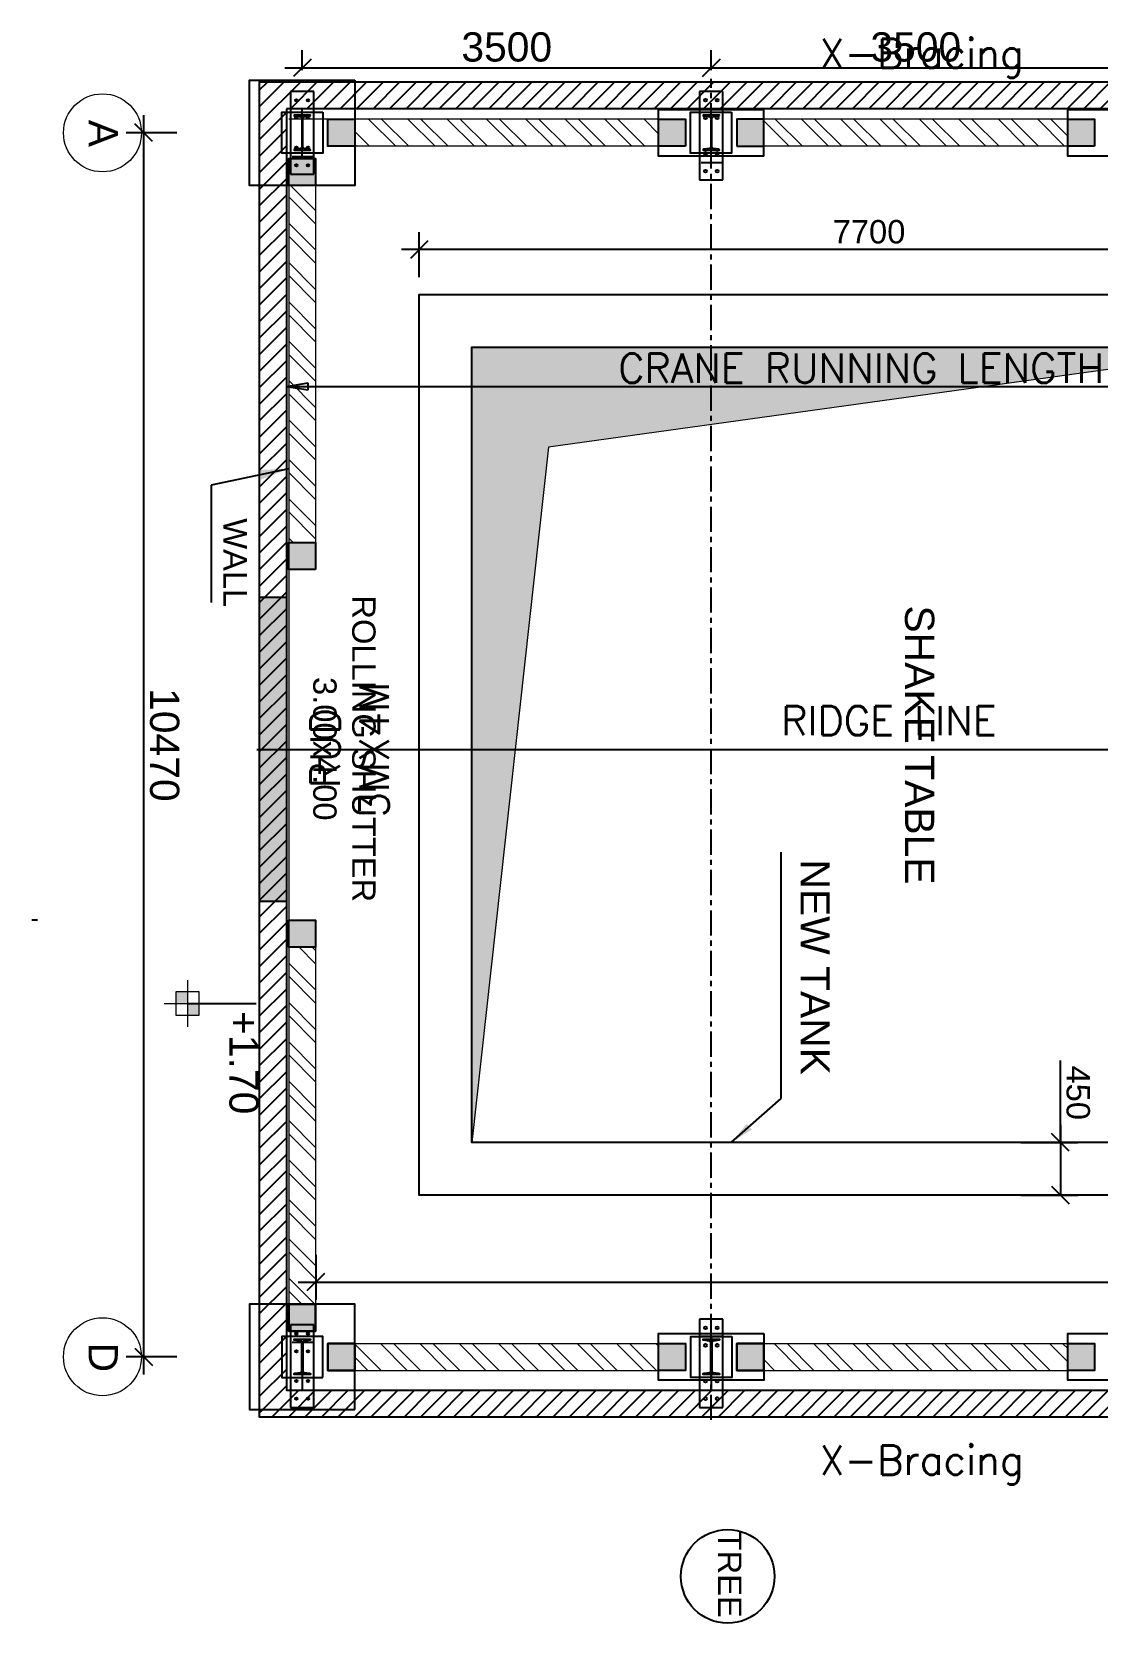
# Model space of a CAD drawing. Header units: millimetres. Extents: x -1427 to 62750, y 0 to 21191.
# Drawn here: x 44885 to 54001, y 5374 to 18983 of the extents above; entities that cross this region are included whole.
import ezdxf
from ezdxf.enums import TextEntityAlignment as Align

# ---------------------------------------------------------------- set-up
doc = ezdxf.new("R2010")
doc.units = ezdxf.units.MM
doc.header["$MEASUREMENT"] = 0
doc.linetypes.add('CENTER', pattern=[345.194, 215.747, -43.149, 43.149, -43.149])
doc.linetypes.add('CONTIN', pattern=[0])
doc.layers.get('0').update_dxf_attribs({"linetype": 'CONTIN'})
doc.layers.get('Defpoints').update_dxf_attribs({"linetype": 'CONTINUOUS'})
for name, color, linetype in [('1', 7, 'CONTIN'), ('10', 7, 'CONTIN'), ('11', 6, 'CONTIN'), ('14', 1, 'CONTIN'), ('15', 1, 'CONTIN'), ('2', 6, 'CONTIN'), ('27', 7, 'CENTER'), ('STL', 1, 'CONTINUOUS'), ('TREE', 3, 'CONTINUOUS')]:
    doc.layers.add(name, color=color, linetype=linetype)
for name, color, linetype, lineweight in [('COL', 1, 'CONTINUOUS', 25), ('Column', 1, 'CONTINUOUS', 25), ('dim', 3, 'CONTINUOUS', 18), ('Dimension', 3, 'CONTINUOUS', 20), ('Footing', 135, 'CONTINUOUS', 25), ('GRID CIR', 3, 'CONTINUOUS', 20), ('GRID NO', 7, 'CONTINUOUS', 25), ('Plate', 7, 'CONTINUOUS', 25), ('TEXT', 7, 'CONTINUOUS', 25), ('wall', 7, 'CONTINUOUS', 20)]:
    doc.layers.add(name, color=color, linetype=linetype, lineweight=lineweight)
doc.layers.add('HATCH', color=252, linetype='CONTINUOUS', lineweight=13, true_color=0x969696)
doc.styles.add('ARIAL', font='ARIAL.TTF')
doc.styles.add('SIMPLEX', font='SIMPLEX')
doc.styles.get("Standard").update_dxf_attribs({"font": 'txt.shx'})
doc.dimstyles.get("Standard").update_dxf_attribs({"dimtxt": 0.18, "dimasz": 0.18, "dimexe": 0.18, "dimexo": 0.0625, "dimgap": 0.09, "dimtad": 0, "dimtih": 1, "dimtoh": 1, "dimdec": 4, "dimzin": 0, "dimdsep": 46, "dimtxsty": 'Standard', "dimcen": 0.09, "dimadec": 0, "dimazin": 0, "dimtfac": 1, "dimtdec": 4, "dimtofl": 0, "dimtmove": 0, "dimatfit": 3, "dimfxl": 1, "dimtolj": 1, "dimtzin": 0, "dimarcsym": 0})
doc.dimstyles.new('STANDARD$0', dxfattribs={"dimscale": 0, "dimtxt": 250, "dimasz": 150, "dimexe": 150, "dimexo": 150, "dimgap": 50, "dimtad": 1, "dimdec": 0, "dimzin": 0, "dimdsep": 46, "dimtxsty": 'ARIAL', "dimcen": 0, "dimdle": 150, "dimadec": 0, "dimazin": 0, "dimtm": 1e-09, "dimtfac": 1.5, "dimtdec": 0, "dimtofl": 0, "dimtmove": 2, "dimatfit": 3, "dimfxl": 1, "dimtvp": 1, "dimtolj": 1, "dimtzin": 0, "dimarcsym": 0})
doc.dimstyles.new('STANDARD$7', dxfattribs={"dimscale": 0, "dimtxt": 0.075, "dimasz": 0.075, "dimexe": 0, "dimexo": 0, "dimgap": 0, "dimtad": 0, "dimdec": 0, "dimlfac": 1000, "dimdsep": 46, "dimtxsty": 'Standard', "dimsah": 1, "dimcen": 2.5, "dimclrd": 1, "dimclre": 1, "dimclrt": 4, "dimadec": 0, "dimazin": 0, "dimtfac": 1, "dimtdec": 4, "dimtmove": 0, "dimatfit": 3, "dimfxl": 1, "dimtolj": 1, "dimtzin": 0, "dimarcsym": 0})

# ---------------------------------------------------------------- blocks, each defined once
blk = doc.blocks.new('WCOL')
for p, q in [((-113.914, 222.133), (113.914, 222.133)), ((0, 222.133), (0, 0)), ((-113.914, 0), (113.914, 0))]:
    blk.add_line(p, q)
blk = doc.blocks.new('BOLT_0')
at = {"layer": '1'}
blk.add_circle((0, 0), 25.4, dxfattribs=at)
blk = doc.blocks.new('ARROW')
at = {"layer": '2'}
for p, q in [((0, 0), (-259.155, 0)), ((0, 0), (-185.111, 30.852)), ((-185.111, 30.852), (-185.111, -30.852)), ((0, 0), (-185.111, -30.852))]:
    blk.add_line(p, q, dxfattribs=at)
blk = doc.blocks.new('asfa')
at = {"linetype": 'Continuous'}
h = blk.add_hatch(dxfattribs=at)
h.set_pattern_fill('ANSI31', color=1, scale=800, style=0)
h.set_pattern_definition([(45, (38075.48, 2656.93), (-70.71068, 70.71068), [])])
h.paths.add_polyline_path([(46834, 7136), (46834, 18556), (62249, 18556), (62249, 7136)])
h.paths.add_polyline_path([(47064, 18326), (47064, 7366), (58064, 7366), (62019, 7366), (62019, 18326)], flags=16)
blk.add_hatch(color=4, dxfattribs=at).paths.add_polyline_path([(46834, 11545), (46834, 14147), (47064, 14147), (47064, 11545)])
blk.add_lwpolyline([(62249, 7136), (46834, 7136), (46834, 18556), (62249, 18556)])
blk.add_lwpolyline([(47064, 18326), (47064, 7366), (58064, 7366), (62019, 7366), (62019, 18326), (47064, 18326)], close=True)
at = {"color": 4, "linetype": 'Continuous'}
blk.add_lwpolyline([(46834, 11545), (46834, 14147), (47064, 14147), (47064, 11545)], close=True, dxfattribs=at)
at = {"layer": '10'}
for p, q in [((47299, 18473), (47099, 18473)), ((47099, 18473), (47099, 17767)), ((47299, 17767), (47299, 18473)), ((50799, 18473), (50599, 18473)), ((50599, 18473), (50599, 17717)), ((50799, 17717), (50799, 18473)), ((47099, 17767), (47299, 17767)), ((50599, 17717), (50799, 17717)), ((47099, 7925), (47099, 7219)), ((47299, 7925), (47099, 7925)), ((47299, 7219), (47299, 7925)), ((50599, 7975), (50599, 7219)), ((50799, 7975), (50599, 7975)), ((50799, 7219), (50799, 7975)), ((47099, 7219), (47299, 7219)), ((50599, 7219), (50799, 7219))]:
    blk.add_line(p, q, dxfattribs=at)
at = {"layer": '2'}
blk.add_line((47199, 15951), (57699, 15951), dxfattribs=at)
at = {"layer": '27'}
blk.add_line((50699, 7112), (50699, 18580), dxfattribs=at)
at = {"layer": '27', "color": 3, "linetype": 'Continuous'}
blk.add_line((46810, 12846), (57699, 12846), dxfattribs=at)
at = {"layer": '10'}
for name, p, xscale, yscale, zscale in [('BOLT_0', (47149, 18398), 0.3937008, 0.3937008, 0.3937008), ('BOLT_0', (47249, 18398), 0.3937008, 0.3937008, 0.3937008), ('BOLT_0', (50649, 18398), 0.4724409600000001, 0.4724409600000001, 0.4724409600000001), ('BOLT_0', (50749, 18398), 0.4724409600000001, 0.4724409600000001, 0.4724409600000001), ('BOLT_0', (47149, 18248), 0.3937008, 0.3937008, 0.3937008), ('BOLT_0', (47249, 18248), 0.3937008, 0.3937008, 0.3937008), ('BOLT_0', (50649, 18248), 0.4724409600000001, 0.4724409600000001, 0.4724409600000001), ('BOLT_0', (50749, 18248), 0.4724409600000001, 0.4724409600000001, 0.4724409600000001), ('BOLT_0', (47149, 17992), 0.3937008, 0.3937008, 0.3937008), ('BOLT_0', (47249, 17992), 0.3937008, 0.3937008, 0.3937008), ('BOLT_0', (47149, 17842), 0.3937008, 0.3937008, 0.3937008), ('BOLT_0', (47249, 17842), 0.3937008, 0.3937008, 0.3937008), ('BOLT_0', (50649, 17942), 0.4724409600000001, 0.4724409600000001, 0.4724409600000001), ('BOLT_0', (50749, 17942), 0.4724409600000001, 0.4724409600000001, 0.4724409600000001), ('BOLT_0', (50649, 17792), 0.4724409600000001, 0.4724409600000001, 0.4724409600000001), ('BOLT_0', (50749, 17792), 0.4724409600000001, 0.4724409600000001, 0.4724409600000001), ('BOLT_0', (50649, 7900), 0.4724409600000001, 0.4724409600000001, 0.4724409600000001), ('BOLT_0', (50749, 7900), 0.4724409600000001, 0.4724409600000001, 0.4724409600000001), ('WCOL', (47199, 7366), 0.76812184, 1.855, 1.855), ('BOLT_0', (47149, 7850), 0.3937008, 0.3937008, 0.3937008), ('BOLT_0', (47249, 7850), 0.3937008, 0.3937008, 0.3937008), ('WCOL', (50699, 7366), 0.76812184, 2.08, 2.08), ('BOLT_0', (50649, 7750), 0.4724409600000001, 0.4724409600000001, 0.4724409600000001), ('BOLT_0', (50749, 7750), 0.4724409600000001, 0.4724409600000001, 0.4724409600000001), ('BOLT_0', (47149, 7700), 0.3937008, 0.3937008, 0.3937008), ('BOLT_0', (47249, 7700), 0.3937008, 0.3937008, 0.3937008), ('BOLT_0', (47149, 7444), 0.3937008, 0.3937008, 0.3937008), ('BOLT_0', (47249, 7444), 0.3937008, 0.3937008, 0.3937008), ('BOLT_0', (50649, 7444), 0.4724409600000001, 0.4724409600000001, 0.4724409600000001), ('BOLT_0', (50749, 7444), 0.4724409600000001, 0.4724409600000001, 0.4724409600000001), ('BOLT_0', (47149, 7294), 0.3937008, 0.3937008, 0.3937008), ('BOLT_0', (47249, 7294), 0.3937008, 0.3937008, 0.3937008), ('BOLT_0', (50649, 7294), 0.4724409600000001, 0.4724409600000001, 0.4724409600000001), ('BOLT_0', (50749, 7294), 0.4724409600000001, 0.4724409600000001, 0.4724409600000001)]:
    blk.add_blockref(name, p, dxfattribs=dict(at, xscale=xscale, yscale=yscale, zscale=zscale))
at = {"layer": '10', "xscale": 0.76812184, "rotation": 180}
for p, yscale, zscale in [((47199, 18326), 1.855, 1.855), ((50699, 18326), 2.08, 2.08)]:
    blk.add_blockref('WCOL', p, dxfattribs=dict(at, yscale=yscale, zscale=zscale))
at = {"layer": '2', "rotation": 180}
blk.add_blockref('ARROW', (47064, 15951), dxfattribs=at)
at = {"color": 4, "linetype": 'Continuous', "style": 'SIMPLEX'}
for s, p in [('3MX4M', (47939, 12267)), ('RUD', (47520, 12514))]:
    blk.add_text(s, height=250, rotation=90, dxfattribs=at).set_placement(p)
at = {"layer": '11', "style": 'SIMPLEX'}
for s, p in [('X-Bracing', (51626, 18674)), ('CRANE RUNNING LENGTH', (49903, 15981)), ('X-Bracing', (51626, 6644))]:
    blk.add_text(s, height=250, dxfattribs=at).set_placement(p)
at = {"layer": '15', "color": 3, "style": 'SIMPLEX'}
blk.add_text('RIDGE LINE', height=250, dxfattribs=at).set_placement((51298, 12967))
blk = doc.blocks.new('PLevel')
at = {"layer": 'Dimension', "ltscale": 0.5}
h = blk.add_hatch(color=256, dxfattribs=at)
h.paths.add_polyline_path([(100, 0), (0, 0), (0, -100), (100, -100)])
h.paths.add_polyline_path([(0, 100), (-100, 100), (-100, 0), (0, 0)])
for p, q in [((0, -200), (0, 200)), ((200, 0), (-200, 0))]:
    blk.add_line(p, q, dxfattribs=at)
blk.add_lwpolyline([(-100, -100), (100, -100), (100, 100), (-100, 100)], close=True, dxfattribs=at)
blk = doc.blocks.new('_Oblique')
at = {"color": 0, "linetype": 'ByBlock', "lineweight": -2}
blk.add_line((-0.5, -0.5), (0.5, 0.5), dxfattribs=at)
blk = doc.blocks.new('*D70686868')
at = {"layer": 'Defpoints', "color": 0, "linetype": 'Continuous'}
for p in [(76301, 2335), (75916, -5365), (76301, -5365)]:
    blk.add_point(p, dxfattribs=at)
at = {"layer": 'dim', "color": 0, "lineweight": -2, "ltscale": 200}
for p, q in [((75916, 2485), (75916, -5515)), ((76151, 2335), (75766, 2335)), ((76151, -5365), (75766, -5365))]:
    blk.add_line(p, q, dxfattribs=at)
at = {"layer": 'dim', "color": 0, "linetype": 'Continuous', "lineweight": -2, "xscale": 150, "yscale": 150, "zscale": 150}
for p, rotation in [((75916, 2335), 90), ((75916, -5365), 270)]:
    blk.add_blockref('_Oblique', p, dxfattribs=dict(at, rotation=rotation))
at = {"layer": 'dim', "color": 0, "linetype": 'Continuous', "insert": (75764, -1515), "char_height": 200, "attachment_point": 5, "rotation": 90, "style": 'ARIAL'}
blk.add_mtext('\\A1;7700', dxfattribs=at)
blk = doc.blocks.new('*D71696969')
at = {"layer": 'Defpoints', "color": 0, "linetype": 'Continuous'}
for p in [(84001, 122), (83551, -366), (84001, -366)]:
    blk.add_point(p, dxfattribs=at)
at = {"layer": 'dim', "color": 0, "lineweight": -2, "ltscale": 200}
for p, q in [((83551, -216), (83551, 272)), ((84001, -216), (84001, 272)), ((83551, 122), (82851, 122)), ((83401, 122), (84001, 122))]:
    blk.add_line(p, q, dxfattribs=at)
at = {"layer": 'dim', "color": 0, "linetype": 'Continuous', "lineweight": -2, "xscale": 150, "yscale": 150, "zscale": 150, "rotation": 180}
blk.add_blockref('_Oblique', (83551, 122), dxfattribs=at)
at = {"layer": 'dim', "color": 0, "linetype": 'Continuous', "lineweight": -2, "xscale": 150, "yscale": 150, "zscale": 150}
blk.add_blockref('_Oblique', (84001, 122), dxfattribs=at)
at = {"layer": 'dim', "color": 0, "linetype": 'Continuous', "insert": (83126, 274), "char_height": 200, "attachment_point": 5, "style": 'ARIAL'}
blk.add_mtext('\\A1;450', dxfattribs=at)
blk = doc.blocks.new('Grid 100')
at = {"layer": 'GRID CIR', "ltscale": 0.5}
blk.add_circle((35368, -29585), 400, dxfattribs=at)
at = {"layer": 'GRID NO', "ltscale": 0.5, "style": 'ARIAL'}
blk.add_attdef('A', text='', height=300, dxfattribs=at).set_placement((35374, -29577), align=Align.MIDDLE)
blk = doc.blocks.new('*D73717171')
at = {"layer": 'Defpoints', "color": 0, "linetype": 'Continuous'}
for p in [(84363, 8230), (84362, -6250), (84746, -6250)]:
    blk.add_point(p, dxfattribs=at)
at = {"layer": 'dim', "color": 0, "lineweight": -2, "ltscale": 200}
for p, q in [((84746, 8380), (84746, 2132)), ((84513, 8230), (84896, 8230)), ((84746, -6400), (84746, 1116)), ((84512, -6250), (84896, -6250))]:
    blk.add_line(p, q, dxfattribs=at)
at = {"layer": 'dim', "color": 0, "linetype": 'Continuous', "lineweight": -2, "xscale": 150, "yscale": 150, "zscale": 150}
for p, rotation in [((84746, 8230), 90), ((84746, -6250), 270)]:
    blk.add_blockref('_Oblique', p, dxfattribs=dict(at, rotation=rotation))
at = {"layer": 'dim', "color": 0, "linetype": 'Continuous', "insert": (84594, 1624), "char_height": 250, "attachment_point": 5, "rotation": 90, "style": 'ARIAL'}
blk.add_mtext('\\A1;14480', dxfattribs=at)
blk = doc.blocks.new('*D74727272')
at = {"layer": 'Defpoints', "color": 0, "linetype": 'Continuous'}
for p in [(74361, 635), (74498, 635), (74532, -2865)]:
    blk.add_point(p, dxfattribs=at)
at = {"layer": 'dim', "color": 0, "lineweight": -2, "ltscale": 200}
for p, q in [((74361, -3015), (74361, 785)), ((74348, 635), (74211, 635)), ((74382, -2865), (74211, -2865))]:
    blk.add_line(p, q, dxfattribs=at)
at = {"layer": 'dim', "color": 0, "linetype": 'Continuous', "lineweight": -2, "xscale": 150, "yscale": 150, "zscale": 150}
for p, rotation in [((74361, 635), 90), ((74361, -2865), 270)]:
    blk.add_blockref('_Oblique', p, dxfattribs=dict(at, rotation=rotation))
at = {"layer": 'dim', "color": 0, "linetype": 'Continuous', "insert": (74184, -1115), "char_height": 250, "attachment_point": 5, "rotation": 90, "style": 'ARIAL'}
blk.add_mtext('\\A1;3500', dxfattribs=at)
blk = doc.blocks.new('*D80787878')
at = {"layer": 'Defpoints', "color": 0, "linetype": 'Continuous'}
for p in [(74361, -2865), (74498, -2865), (74532, -6365)]:
    blk.add_point(p, dxfattribs=at)
at = {"layer": 'dim', "color": 0, "lineweight": -2, "ltscale": 200}
for p, q in [((74361, -6515), (74361, -2715)), ((74348, -2865), (74211, -2865)), ((74382, -6365), (74211, -6365))]:
    blk.add_line(p, q, dxfattribs=at)
at = {"layer": 'dim', "color": 0, "linetype": 'Continuous', "lineweight": -2, "xscale": 150, "yscale": 150, "zscale": 150}
for p, rotation in [((74361, -2865), 90), ((74361, -6365), 270)]:
    blk.add_blockref('_Oblique', p, dxfattribs=dict(at, rotation=rotation))
at = {"layer": 'dim', "color": 0, "linetype": 'Continuous', "insert": (74184, -4615), "char_height": 250, "attachment_point": 5, "rotation": 90, "style": 'ARIAL'}
blk.add_mtext('\\A1;3500', dxfattribs=at)
blk = doc.blocks.new('col')
at = {"layer": 'STL', "ltscale": 500}
blk.add_lwpolyline([(-150, 0), (-150, -70), (-148, -70, 0.373883), (-141, -64), (-135, -16, -0.373878), (-121, -4), (0, -4), (121, -4, -0.373878), (135, -16), (141, -64, 0.373883), (148, -70), (150, -70), (150, 0), (150, 70), (148, 70, 0.373883), (141, 64), (135, 16, -0.373878), (121, 4), (0, 4), (-121, 4, -0.373878), (-135, 16), (-141, 64, 0.373883), (-148, 70), (-150, 70)], format="xyb", close=True, dxfattribs=at)
blk = doc.blocks.new('*D82808080')
at = {"layer": 'Defpoints', "color": 0, "linetype": 'Continuous'}
for p in [(74916, -7288), (85385, -7288), (85385, -7722)]:
    blk.add_point(p, dxfattribs=at)
at = {"layer": 'dim', "color": 0, "lineweight": -2, "ltscale": 200}
for p, q in [((74916, -7438), (74916, -7872)), ((85385, -7438), (85385, -7872)), ((74766, -7722), (85535, -7722))]:
    blk.add_line(p, q, dxfattribs=at)
at = {"layer": 'dim', "color": 0, "linetype": 'Continuous', "lineweight": -2, "xscale": 150, "yscale": 150, "zscale": 150, "rotation": 180}
blk.add_blockref('_Oblique', (74916, -7722), dxfattribs=at)
at = {"layer": 'dim', "color": 0, "linetype": 'Continuous', "lineweight": -2, "xscale": 150, "yscale": 150, "zscale": 150}
blk.add_blockref('_Oblique', (85385, -7722), dxfattribs=at)
at = {"layer": 'dim', "color": 0, "linetype": 'Continuous', "insert": (80151, -7544), "char_height": 250, "attachment_point": 5, "style": 'ARIAL'}
blk.add_mtext('\\A1;10470', dxfattribs=at)
blk = doc.blocks.new('ghask')
at = {"layer": 'HATCH', "ltscale": 200}
h = blk.add_hatch(color=256, dxfattribs=at)
h.dxf.hatch_style = 1
h.paths.add_polyline_path([(77605.5, -4257.2), (76750.7, 1884.8), (76750.7, -4915.2), (83550.7, -4915.2)])
for points in [[(74801.2, 184.8), (74801.2, 414.8), (75031.2, 414.8), (75031.2, 184.8)], [(85270.2, 184.8), (85270.2, 414.8), (85500.2, 414.8), (85500.2, 184.8)], [(74801.2, -2415.2), (74801.2, -2645.2), (75031.2, -2645.2), (75031.2, -2415.2)], [(85270.2, -2645.2), (85270.2, -2415.2), (85500.2, -2415.2), (85500.2, -2645.2)], [(74801.2, -3315.2), (74801.2, -3085.2), (75031.2, -3085.2), (75031.2, -3315.2)], [(85270.2, -3315.2), (85270.2, -3085.2), (85500.2, -3085.2), (85500.2, -3315.2)], [(74801.2, -6145.2), (74801.2, -5915.2), (75031.2, -5915.2), (75031.2, -6145.2)], [(85270.2, -6145.2), (85270.2, -5915.2), (85500.2, -5915.2), (85500.2, -6145.2)], [(75136.2, -6480.2), (75136.2, -6250.2), (75366.2, -6250.2), (75366.2, -6480.2)], [(78650.7, -6250.2), (78420.7, -6250.2), (78420.7, -6480.2), (78650.7, -6480.2)], [(81650.7, -6250.2), (81650.7, -6480.2), (81880.7, -6480.2), (81880.7, -6250.2)], [(84935.2, -6480.2), (84935.2, -6250.2), (85165.2, -6250.2), (85165.2, -6480.2)]]:
    blk.add_hatch(color=256, dxfattribs=at).paths.add_polyline_path(points)
at = {"layer": 'wall', "lineweight": 9, "ltscale": 200}
h = blk.add_hatch(dxfattribs=at)
h.set_pattern_fill('ANSI32', color=9, scale=25)
h.set_pattern_definition([(45, (-184646.6, -237338), (-168.3798, 168.3798), []), (45, (-184534.34, -237338), (-168.3798, 168.3798), [])])
h.paths.add_polyline_path([(84937.2, 8229.8), (84937.2, 8459.8), (81780.3, 8459.8), (81780.3, 8229.8)])
h.paths.add_polyline_path([(85271.2, 4584.8), (85501.2, 4584.8), (85500.2, 7894.8), (85270.2, 7894.8)])
h.paths.add_polyline_path([(85270.2, 1084.8), (85500.2, 1084.8), (85501.2, 3684.8), (85271.2, 3684.8)])
h.paths.add_polyline_path([(85271.2, -2415.2), (85501.2, -2415.2), (85500.2, 184.8), (85270.2, 184.8)])
h.paths.add_polyline_path([(85271.2, -5915.2), (85501.2, -5915.2), (85500.2, -3315.2), (85270.2, -3315.2)])
h.paths.add_polyline_path([(84935.2, -6480.2), (84935.2, -6250.2), (81880.7, -6250.2), (81880.7, -6480.2)])
h = blk.add_hatch(dxfattribs=at)
h.set_pattern_fill('ANSI32', color=9, scale=25)
h.set_pattern_definition([(45, (-184576.6, -237338), (-168.3798, 168.3798), []), (45, (-184464.34, -237338), (-168.3798, 168.3798), [])])
h.paths.add_polyline_path([(75366.2, -6250.2), (75366.2, -6480.2), (78420.7, -6480.2), (78420.7, -6250.2)])
h.paths.add_polyline_path([(75031.2, -3315.2), (74801.2, -3315.2), (74802.2, -5915.2), (75032.2, -5915.2)])
h.paths.add_polyline_path([(74802.2, -2415.2), (75032.2, -2415.2), (75031.2, 184.8), (74801.2, 184.8)])
h.paths.add_polyline_path([(74801.2, 4584.8), (75031.2, 4584.8), (75032.2, 7894.8), (74802.2, 7894.8)])
h.paths.add_polyline_path([(75031.2, 3684.8), (74801.2, 3684.8), (74801.2, 1084.8), (75031.2, 1084.8)])
at = {"layer": 'COL', "ltscale": 200}
blk.add_line((81650.7, -8630.2), (81650.7, -8679.1), dxfattribs=at)
at = {"layer": 'Column', "ltscale": 200}
for points in [[(76300.7, 2334.8), (84000.7, 2334.8), (84000.7, -5365.2), (76300.7, -5365.2)], [(76750.7, 1884.8), (83550.7, 1884.8), (83550.7, -4915.2), (76750.7, -4915.2)]]:
    blk.add_lwpolyline(points, close=True, dxfattribs=at)
for points in [[(75031.2, 414.8), (75031.2, 184.8), (74801.2, 184.8), (74801.2, 414.8), (75031.2, 414.8)], [(85500.2, 414.8), (85500.2, 184.8), (85270.2, 184.8), (85270.2, 414.8), (85500.2, 414.8)], [(85270.2, 184.8), (85270.2, 414.8), (85500.2, 414.8), (85500.2, 184.8), (85270.2, 184.8)], [(75031.2, -2645.2), (75031.2, -2415.2), (74801.2, -2415.2), (74801.2, -2645.2), (75031.2, -2645.2)], [(85500.2, -2645.2), (85500.2, -2415.2), (85270.2, -2415.2), (85270.2, -2645.2), (85500.2, -2645.2)], [(85270.2, -2645.2), (85270.2, -2415.2), (85500.2, -2415.2), (85500.2, -2645.2), (85270.2, -2645.2)], [(75031.2, -3085.2), (75031.2, -3315.2), (74801.2, -3315.2), (74801.2, -3085.2), (75031.2, -3085.2)], [(85500.2, -3085.2), (85500.2, -3315.2), (85270.2, -3315.2), (85270.2, -3085.2), (85500.2, -3085.2)], [(85270.2, -3315.2), (85270.2, -3085.2), (85500.2, -3085.2), (85500.2, -3315.2), (85270.2, -3315.2)], [(75031.2, -5915.2), (75031.2, -6145.2), (74801.2, -6145.2), (74801.2, -5915.2), (75031.2, -5915.2)], [(85270.2, -5915.2), (85270.2, -6145.2), (85500.2, -6145.2), (85500.2, -5915.2), (85270.2, -5915.2)], [(85270.2, -6145.2), (85270.2, -5915.2), (85500.2, -5915.2), (85500.2, -6145.2), (85270.2, -6145.2)], [(75366.2, -6250.2), (75366.2, -6480.2), (75136.2, -6480.2), (75136.2, -6250.2), (75366.2, -6250.2)], [(78650.7, -6250.2), (78650.7, -6480.2), (78420.7, -6480.2), (78420.7, -6250.2), (78650.7, -6250.2)], [(81650.7, -6250.2), (81880.7, -6250.2), (81880.7, -6480.2), (81650.7, -6480.2), (81650.7, -6250.2)], [(81880.7, -6250.2), (81880.7, -6480.2), (81650.7, -6480.2), (81650.7, -6250.2), (81880.7, -6250.2)], [(84935.2, -6250.2), (84935.2, -6480.2), (85165.2, -6480.2), (85165.2, -6250.2), (84935.2, -6250.2)], [(84935.2, -6480.2), (84935.2, -6250.2), (85165.2, -6250.2), (85165.2, -6480.2), (84935.2, -6480.2)]]:
    blk.add_lwpolyline(points, dxfattribs=at)
at = {"layer": 'Footing', "ltscale": 200}
for points in [[(74716.2, 1084.8), (75116.2, 1084.8), (75116.2, 184.8), (74716.2, 184.8)], [(85185.2, 1084.8), (85585.2, 1084.8), (85585.2, 184.8), (85185.2, 184.8)], [(74716.2, -2416.7), (75116.2, -2416.7), (75116.2, -3316.7), (74716.2, -3316.7)], [(85185.2, -2415.2), (85585.2, -2415.2), (85585.2, -3315.2), (85185.2, -3315.2)], [(74466.2, -5915.2), (75366.2, -5915.2), (75366.2, -6815.2), (74466.2, -6815.2)], [(85835.2, -5915.2), (84935.2, -5915.2), (84935.2, -6815.2), (85835.2, -6815.2)]]:
    blk.add_lwpolyline(points, close=True, dxfattribs=at)
at = {"layer": 'HATCH', "ltscale": 200}
for p, q in [((76750.7, 1884.8), (77605.5, -4257.2)), ((77605.5, -4257.2), (83550.7, -4915.2))]:
    blk.add_line(p, q, dxfattribs=at)
at = {"layer": 'Plate', "ltscale": 0.5}
for points in [[(74741.2, -2691.7), (75091.2, -2691.7), (75091.2, -3041.7), (74741.2, -3041.7)], [(85210.2, -2690.2), (85560.2, -2690.2), (85560.2, -3040.2), (85210.2, -3040.2)], [(74741.2, -6190.2), (75091.2, -6190.2), (75091.2, -6540.2), (74741.2, -6540.2)], [(85560.2, -6190.2), (85210.2, -6190.2), (85210.2, -6540.2), (85560.2, -6540.2)]]:
    blk.add_lwpolyline(points, close=True, dxfattribs=at)
at = {"layer": 'TREE', "ltscale": 200}
blk.add_circle((87262.2, -2724.4), 400, dxfattribs=at)
at = {"layer": 'wall', "lineweight": 20, "ltscale": 200}
for p, q in [((74801.2, 413.3), (74801.2, -2645.2)), ((75031.2, 413.3), (75031.2, -2645.2)), ((85270.2, -2645.2), (85270.2, 413.3)), ((85500.2, -2645.2), (85500.2, 413.3)), ((74801.2, -3086.7), (74801.2, -6480.2)), ((75031.2, -3086.7), (75031.2, -6145.2)), ((85270.2, -6145.2), (85270.2, -3086.7)), ((85500.2, -6145.2), (85500.2, -3086.7)), ((75366.2, -6250.2), (78650.7, -6250.2)), ((78650.7, -6250.2), (78650.7, -6480.2)), ((81650.7, -6250.2), (84935.2, -6250.2)), ((81650.7, -6250.2), (81650.7, -6480.2)), ((75366.2, -6480.2), (84935.2, -6480.2))]:
    blk.add_line(p, q, dxfattribs=at)
at = {"layer": 'Footing'}
for p in [(74916.2, -2865.2), (74916.2, -6365.2)]:
    blk.add_blockref('col', p, dxfattribs=at)
at = {"layer": 'Footing', "xscale": -1}
for p in [(85384.2, -2865.2), (85384.2, -6365.2)]:
    blk.add_blockref('col', p, dxfattribs=at)
at = {"layer": 'GRID NO', "xscale": 0.833333333, "yscale": 0.833333333, "zscale": 0.833333333}
for p, values in [((45443.5, 16579.9), {'A': 'A'}), ((55910.5, 16579.9), {'A': 'D'})]:
    blk.add_blockref('Grid 100', p, dxfattribs=at).add_auto_attribs(values)
at = {"layer": 'TEXT', "color": 7, "ltscale": 200, "insert": (78958.5, -1083.8), "char_height": 250, "attachment_point": 4}
blk.add_mtext('{\\farial1|b0|i0|c0|p2;SHAKE TABLE }', dxfattribs=at)
at = {"layer": 'TEXT', "ltscale": 200, "insert": (82974, -1976.3), "char_height": 250, "attachment_point": 6}
blk.add_mtext('{\\farial1|b0|i0|c0|p2;NEW TANK}', dxfattribs=at)
at = {"layer": 'TEXT', "ltscale": 0.05, "char_height": 200, "width": 2850.082, "attachment_point": 7, "style": 'ARIAL'}
for s, insert in [('TREE', (86870.5, -2806.5)), ('\\pxqc;ROLLING SHUTTER 3.00x4.00', (78759.5, -6274))]:
    blk.add_mtext(s, dxfattribs=dict(at, insert=insert))
at = {"layer": 'TEXT', "color": 9, "lineweight": 9, "insert": (82426.9, -6738.3), "char_height": 250, "attachment_point": 1, "line_spacing_factor": 2.5, "style": 'ARIAL'}
blk.add_mtext('+1.70', dxfattribs=at)
at = {"layer": 'TEXT', "color": 4, "ltscale": 200, "insert": (78213.1, -6939), "char_height": 200, "attachment_point": 4}
blk.add_mtext('{\\farial1|b0|i0|c0|p2;\\C256;WALL}', dxfattribs=at)
at = {"layer": 'dim', "ltscale": 200}
dim = blk.add_linear_dim(base=(84745.7, -6250.2), p1=(84362.9, 8229.8), p2=(84362, -6250.2), angle=90, dimstyle='STANDARD$0', override={"dimscale": 1, "dimfxl": 400}, dxfattribs=at)
dim.commit()
dim.dimension.update_dxf_attribs({"geometry": '*D73717171', "text_midpoint": (84593.6, 1624), "dimtype": 160})
for base, p1, p2, override, picture, middle in [((75915.6, -5365.2), (76300.7, 2334.8), (76300.7, -5365.2), {"dimscale": 1, "dimtxt": 200, "dimfxl": 100}, '*D70686868', (75763.5, -1515.2)), ((74361.3, 634.8), (74532.2, -2865.2), (74498.1, 634.8), {"dimscale": 1, "dimfxl": 400}, '*D74727272', (74183.6, -1115.2)), ((74361.3, -2865.2), (74532.2, -6365.2), (74498.1, -2865.2), {"dimscale": 1, "dimfxl": 400}, '*D80787878', (74183.6, -4615.2))]:
    dim = blk.add_linear_dim(base=base, p1=p1, p2=p2, angle=90, dimstyle='STANDARD$0', override=override, dxfattribs=at)
    dim.commit()
    dim.dimension.update_dxf_attribs({"geometry": picture, "text_midpoint": middle})
dim = blk.add_linear_dim(base=(84000.7, 121.7), p1=(83550.7, -366.2), p2=(84000.7, -366.2), dimstyle='STANDARD$0', override={"dimscale": 1, "dimtxt": 200, "dimtmove": 0, "dimfxl": 100}, dxfattribs=at)
dim.commit()
dim.dimension.update_dxf_attribs({"geometry": '*D71696969', "text_midpoint": (83126.1, 121.7), "dimtype": 160})
dim = blk.add_linear_dim(base=(85385.2, -7721.7), p1=(74916.2, -7288), p2=(85385.2, -7288), text='10470', dimstyle='STANDARD$0', override={"dimscale": 1, "dimfxl": 400}, dxfattribs=at)
dim.commit()
dim.dimension.update_dxf_attribs({"geometry": '*D82808080', "text_midpoint": (80150.7, -7544)})
at = {"layer": 'Dimension', "color": 9, "lineweight": 9, "annotation_type": 0, "has_hookline": 1, "hookline_direction": 0, "text_width": 847.5}
blk.add_leader([(82361.9, -7346.5), (82361.9, -6760.3), (82362.9, -6760.3)], dimstyle='Standard', override={"dimscale": 1, "dimasz": 1, "dimgap": 65, "dimldrblk": 'PLevel'}, dxfattribs=at)
at = {"layer": 'TEXT', "ltscale": 200, "annotation_type": 0, "has_hookline": 1}
for points, override, hookline_direction, text_width in [([(83549.4, -2690.5), (83174, -2266.2), (82974, -2266.2)], {"dimscale": 1, "dimasz": 200, "dimtad": 1, "dimclrd": 256, "dimfxl": 400}, 1, 1904.8), ([(77789.2, -6480.2), (77929.2, -7144.5), (78179.2, -7144.5)], {"dimscale": 1, "dimtxt": 200, "dimasz": 250, "dimgap": 40, "dimtad": 1, "dimclrd": 256, "dimfxl": 100}, 0, 714.3)]:
    blk.add_leader(points, dimstyle='STANDARD$7', override=override, dxfattribs=dict(at, hookline_direction=hookline_direction, text_width=text_width))

msp = doc.modelspace()

# ---------------------------------------------------------------- block references
at = {"linetype": 'Continuous'}
msp.add_blockref('asfa', (0, 0), dxfattribs=at)
at = {"layer": '14', "color": 1, "linetype": 'Continuous', "rotation": 270}
msp.add_blockref('ghask', (53563.9, 93036.3), dxfattribs=at)

doc.saveas('drawing.dxf')
